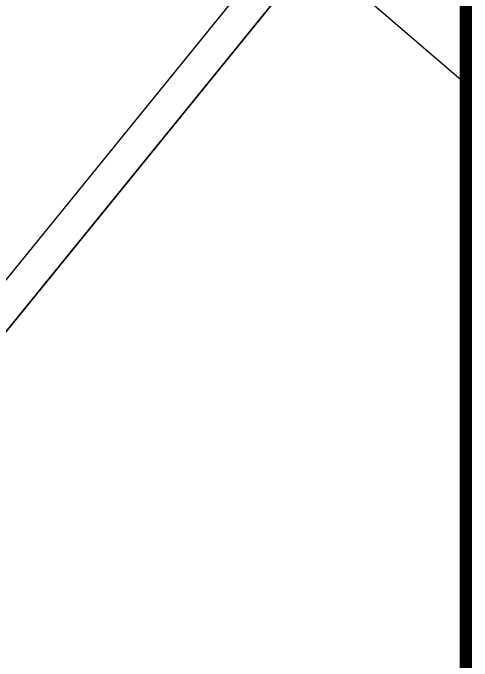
# Model space of a CAD drawing. Header units: millimetres. Extents: x 83956 to 461956, y 36707 to 125807.
# Drawn here: x 135556 to 138354, y 59477 to 63424 of the extents above; entities that cross this region are included whole.
import ezdxf

# ---------------------------------------------------------------- set-up
doc = ezdxf.new("R2010")
doc.units = ezdxf.units.MM
doc.header["$LTSCALE"] = 100
doc.header["$MEASUREMENT"] = 0
doc.linetypes.add('ACAD_ISO05W100', pattern=[33, 24, -3, 0, -3, 0, -3])
doc.layers.get('0').update_dxf_attribs({"linetype": 'CONTINUOUS'})
doc.layers.add('ARCH', color=9, linetype='CONTINUOUS')
doc.layers.add('FORM', color=8, linetype='CONTINUOUS')

# ---------------------------------------------------------------- blocks, each defined once
blk = doc.blocks.new('PMC-FORMV')
at = {"layer": 'FORM', "const_width": 50.1}
blk.add_lwpolyline([(36239.9, 975), (36239.9, 28725)], dxfattribs=at)

msp = doc.modelspace()

# ---------------------------------------------------------------- linework, layer by layer
msp.add_lwpolyline([(86271.6, 79794.6), (138316, 79794.6), (138316, 38169.6), (86271.6, 38169.6)], close=True)
at = {"layer": 'ARCH', "ltscale": 2}
for p, q in [((137387.7, 63788.4), (130326.3, 55103.8)), ((137109.7, 63763.6), (130126.2, 55174.6))]:
    msp.add_line(p, q, dxfattribs=at)
at = {"layer": 'ARCH', "linetype": 'ACAD_ISO05W100', "ltscale": 180}
msp.add_line((130326.3, 55103.8), (137387.7, 63788.4), dxfattribs=at)
at = {"layer": 'ARCH'}
msp.add_line((138316, 62990.7), (137387.7, 63788.4), dxfattribs=at)

# ---------------------------------------------------------------- block references
at = {"layer": 'FORM', "xscale": 1.5, "yscale": 1.5, "zscale": 1.5}
msp.add_blockref('PMC-FORMV', (83956.1, 36707.1), dxfattribs=at)

doc.saveas('drawing.dxf')
